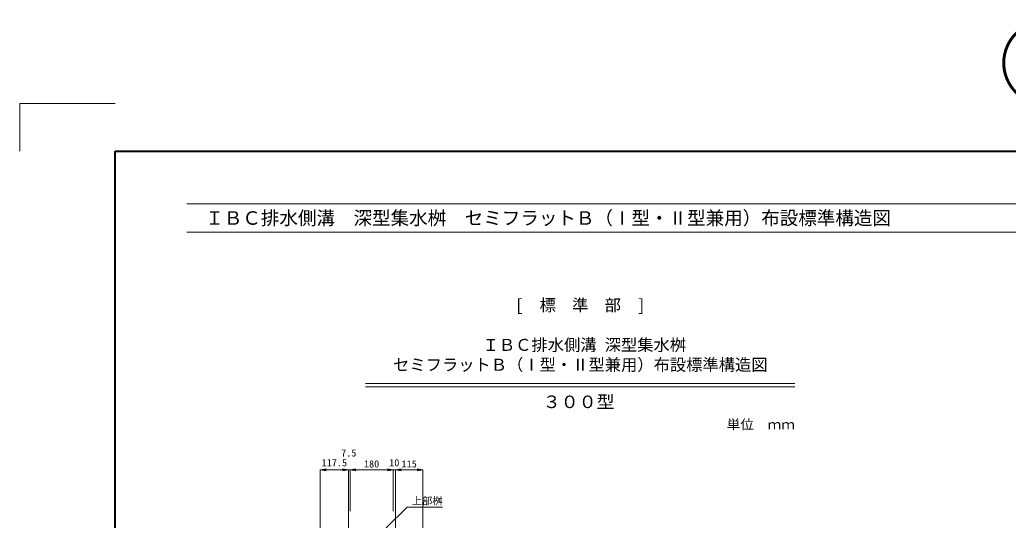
# Model space of a CAD drawing. Units: millimetres at full size. Extents: x 171976 to 209231, y 872007 to 885239.
# Drawn here: x 200831 to 204975, y 883139 to 885239 of the extents above; entities that cross this region are included whole.
import ezdxf
from ezdxf.enums import TextEntityAlignment as Align

# ---------------------------------------------------------------- set-up
doc = ezdxf.new("R2010")
doc.units = ezdxf.units.MM
doc.header["$LTSCALE"] = 40
for name, color, linetype, lineweight in [('0_2', 7, 'Continuous', 20), ('Defpoints_3', 8, 'Continuous', 0), ('図枠', 7, 'Continuous', 5), ('寸法線', 7, 'Continuous', 13), ('引出線', 4, 'Continuous', 13), ('補助線', 8, 'Continuous', 5)]:
    doc.layers.add(name, color=color, linetype=linetype, lineweight=lineweight)
doc.layers.add('文字', color=7, linetype='Continuous')
doc.styles.add('ＭＳ ゴシック', font='')
doc.styles.add('ＭＳ 明朝', font='')
doc.styles.get('ＭＳ ゴシック').set_extended_font_data('MS Gothic')
doc.styles.get('ＭＳ 明朝').set_extended_font_data('MS Mincho')

# ---------------------------------------------------------------- blocks, each defined once
blk = doc.blocks.new('open_arrow')
at = {"color": 0, "linetype": 'Continuous', "lineweight": -2}
blk.add_lwpolyline([(7.5, 1.25), (0, 0), (7.5, -1.25)], dxfattribs=at)

msp = doc.modelspace()

# ---------------------------------------------------------------- linework, layer by layer
at = {"layer": '0_2'}
for p, q in [((202280.59, 883713.55), (204080.59, 883713.55)), ((202280.59, 883698.55), (204080.59, 883698.55))]:
    msp.add_line(p, q, dxfattribs=at)
at = {"layer": 'Defpoints_3', "color": 7, "lineweight": 13}
for p, q in [((200830.59, 884887.22), (201230.59, 884887.22)), ((200830.59, 884687.22), (200830.59, 884887.22))]:
    msp.add_line(p, q, dxfattribs=at)
at = {"layer": '図枠', "lineweight": 40}
for p, q in [((201230.59, 879147.22), (201230.59, 884687.22)), ((201230.59, 884687.22), (209030.59, 884687.22))]:
    msp.add_line(p, q, dxfattribs=at)
at = {"layer": '図枠', "lineweight": 13}
for p, q in [((201530.59, 884467.22), (208730.59, 884467.22)), ((201530.59, 884347.22), (208730.59, 884347.22))]:
    msp.add_line(p, q, dxfattribs=at)
at = {"layer": '寸法線'}
for p, q in [((202090.59, 883350.7), (202208.09, 883350.7)), ((202090.59, 882944.29), (202090.59, 883350.7)), ((202160.09, 883350.7), (202263.59, 883350.7)), ((202208.09, 883027.29), (202208.09, 883350.7)), ((202208.09, 883027.29), (202208.09, 883350.7)), ((202215.59, 883177.28), (202215.59, 883350.7)), ((202215.59, 883350.7), (202395.59, 883350.7)), ((202215.59, 883177.28), (202215.59, 883350.7)), ((202347.59, 883350.7), (202453.59, 883350.7)), ((202395.59, 883177.28), (202395.59, 883350.7)), ((202395.59, 883177.28), (202395.59, 883350.7)), ((202405.59, 882977.28), (202405.59, 883350.7)), ((202405.59, 883350.7), (202520.59, 883350.7)), ((202405.59, 882977.28), (202405.59, 883350.7)), ((202520.59, 882979.28), (202520.59, 883350.7))]:
    msp.add_line(p, q, dxfattribs=at)
at = {"layer": '引出線'}
msp.add_lwpolyline([(202367.05, 883107.28), (202454.23, 883194.46), (202602.29, 883194.46)], dxfattribs=at)

# ---------------------------------------------------------------- block references
at = {"layer": '寸法線', "xscale": 3.2, "yscale": 3.2}
for p in [(202090.59, 883350.7), (202215.59, 883350.7), (202215.59, 883350.7), (202405.59, 883350.7), (202405.59, 883350.7)]:
    msp.add_blockref('open_arrow', p, dxfattribs=at)
at = {"layer": '寸法線', "xscale": 3.2, "yscale": 3.2, "rotation": 180}
for p in [(202208.09, 883350.7), (202208.09, 883350.7), (202395.59, 883350.7), (202395.59, 883350.7), (202520.59, 883350.7)]:
    msp.add_blockref('open_arrow', p, dxfattribs=at)

# ---------------------------------------------------------------- texts
at = {"layer": '図枠', "style": 'ＭＳ ゴシック'}
msp.add_text('\u3000ＩＢＣ排水側溝\u3000深型集水桝\u3000セミフラットＢ（Ⅰ型・Ⅱ型兼用）布設標準構造図\u3000', height=56.96, dxfattribs=at).set_placement((201530.59, 884407.22), align=Align.MIDDLE_LEFT)
at = {"layer": '寸法線', "style": 'ＭＳ 明朝', "width": 1.05}
for s, p in [('7.5', (202209.84, 883421.66)), ('117.5', (202149.34, 883380.7)), ('180', (202305.59, 883375.7)), ('10', (202400.59, 883380.7)), ('115', (202463.09, 883375.7))]:
    msp.add_text(s, height=30.02, dxfattribs=at).set_placement(p, align=Align.MIDDLE_CENTER)
at = {"layer": '引出線', "style": 'ＭＳ 明朝', "width": 1.05}
msp.add_text('上部桝', height=30.02, dxfattribs=at).set_placement((202474.23, 883235.78), align=Align.TOP_LEFT)
at = {"layer": '文字', "style": 'ＭＳ 明朝'}
for s, p in [('[\u3000標\u3000準\u3000部\u3000]', (202907.59, 884066.68)), (' ＩＢＣ排水側溝 深型集水桝', (202736.96, 883900.01)), ('セミフラットＢ（Ⅰ型・Ⅱ型兼用）布設標準構造図', (202395.71, 883816.68))]:
    msp.add_text(s, height=50.04, dxfattribs=at).set_placement(p, align=Align.TOP_LEFT)
at = {"layer": '文字', "style": 'ＭＳ 明朝', "width": 1.05}
msp.add_text('３００型', height=52.54, dxfattribs=at).set_placement((203173.6, 883636.14), align=Align.MIDDLE_CENTER)
msp.add_text('単位\u3000ｍｍ', height=40.03, dxfattribs=at).set_placement((204080.59, 883509.02), align=Align.BOTTOM_RIGHT)
at = {"layer": '補助線', "color": 1, "style": 'ＭＳ ゴシック'}
msp.add_text('⑥', height=284.8, dxfattribs=at).set_placement((205130.59, 884824.66), align=Align.BOTTOM_CENTER)

doc.saveas('drawing.dxf')
